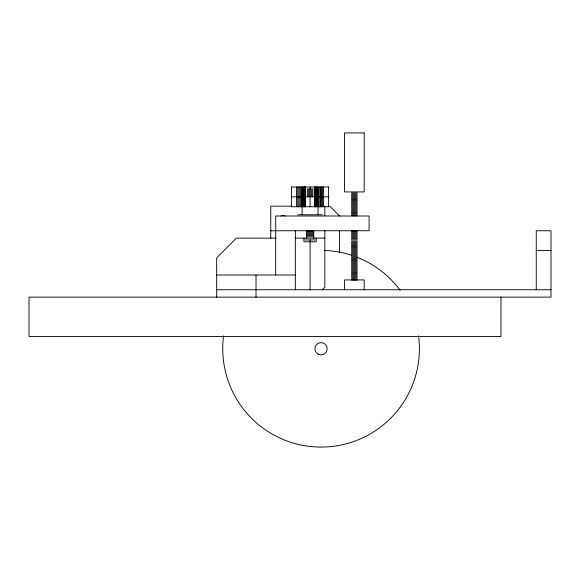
<?xml version="1.0" encoding="UTF-8"?>
<svg xmlns="http://www.w3.org/2000/svg" width="580" height="580" viewBox="0 0 580 580"><rect width="100%" height="100%" fill="white"/><g stroke="black" fill="none" stroke-linecap="round" stroke-linejoin="round"><path stroke-width="0.87" d="M322.386 289.746L324.844 287.288L324.844 230.753M291.363 187.006L328.751 187.006M307.146 188.964L313.048 188.964M307.146 190.044L313.048 190.044M307.146 191.124L313.048 191.124M307.146 192.205L313.048 192.205M351.393 193.002L357.294 193.002M307.146 193.292L313.048 193.292M351.393 194.082L357.294 194.082M307.146 194.373L313.048 194.373M351.393 195.17L357.294 195.17M307.146 195.453L313.048 195.453M351.393 196.25L357.294 196.25M307.146 196.533L313.048 196.533M291.363 196.838L328.751 196.838M351.393 197.331L357.294 197.331M351.393 198.411L357.294 198.411M351.393 199.491L357.294 199.491M351.393 200.571L357.294 200.571M351.393 201.659L357.294 201.659M351.393 202.739L357.294 202.739M351.393 203.819L357.294 203.819M351.393 204.899L357.294 204.899M351.393 205.98L357.294 205.98M291.493 206.168L270.766 206.168L270.766 238.126M291.363 206.748L328.751 206.748M351.393 207.067L357.294 207.067M351.393 208.148L357.294 208.148M351.393 209.228L357.294 209.228M351.393 210.308L357.294 210.308M351.393 211.388L357.294 211.388M351.393 212.476L357.294 212.476M351.393 213.556L357.294 213.556M351.393 214.636L357.294 214.636M297.801 214.774L322.386 214.774M351.393 215.716L357.294 215.716M270.766 230.753L369.09 230.753L369.09 215.999L275.681 215.999L275.681 275M351.393 230.862L357.294 230.862M307.146 231.144L313.048 231.144M351.393 231.942L357.294 231.942M307.146 232.225L313.048 232.225M351.393 233.022L357.294 233.022M307.146 233.305L313.048 233.305M351.393 234.102L357.294 234.102M307.146 234.393L313.048 234.393M351.393 235.19L357.294 235.19M307.146 235.473L313.048 235.473M351.393 236.27L357.294 236.27M307.146 236.799L313.048 236.799M351.393 237.35L357.294 237.35M276.029 238.126L236.35 238.126L216.681 257.796L216.681 297.127M295.343 238.126L324.844 238.126M351.393 238.431L357.294 238.431M351.393 239.757L357.294 239.757M305.087 239.953L315.099 239.953M351.393 241.084L357.294 241.084M351.393 242.164L357.294 242.164M351.393 243.252L357.294 243.252M351.393 244.332L357.294 244.332M351.393 245.412L357.294 245.412M351.393 246.493L357.294 246.493M351.393 247.573L357.294 247.573M351.393 248.661L357.294 248.661M351.393 249.741L357.294 249.741M536.253 250.415L551 250.415M351.393 250.821L357.294 250.821M351.393 251.901L357.294 251.901M351.393 252.981L357.294 252.981M351.393 254.069L357.294 254.069M351.393 255.149L357.294 255.149M351.393 256.23L357.294 256.23M351.393 257.31L357.294 257.31M351.393 258.39L357.294 258.39M351.393 259.47L357.294 259.47M351.393 260.558L357.294 260.558M351.393 261.638L357.294 261.638M351.393 262.718L357.294 262.718M351.393 263.798L357.294 263.798M351.393 264.879L357.294 264.879M351.393 265.966L357.294 265.966M351.393 267.046L357.294 267.046M351.393 268.127L357.294 268.127M351.393 269.207L357.294 269.207M351.393 270.287L357.294 270.287M351.393 271.375L357.294 271.375M351.393 272.455L357.294 272.455M351.393 273.535L357.294 273.535M351.393 274.615L357.294 274.615M216.681 275L295.343 275M351.393 275.696L357.294 275.696M351.393 276.783L357.294 276.783M351.393 277.863L357.294 277.863M351.393 278.944L357.294 278.944M351.393 280.024L357.294 280.024M216.681 289.746L551 289.746M329.759 206.168L339.59 215.999M536.253 289.746L536.253 230.753L551 230.753L551 297.127L29 297.127L29 336.458L500.975 336.458L500.975 297.127M364.175 289.746L364.175 279.915L344.513 279.915L344.513 289.746M339.59 230.39L339.59 252.873M328.599 187.006L328.599 206.748M324.844 206.168L324.844 215.825M323.589 187.006L323.589 206.748M322.574 187.006L322.574 206.748M321.552 187.006L321.552 206.748M320.537 187.006L320.537 206.748M319.863 187.006L319.863 206.748M318.623 187.006L318.623 206.748M318.05 206.748L318.05 214.774M317.702 187.006L317.702 206.748M317.434 187.006L317.434 206.748M316.781 187.006L316.781 206.748M316.238 238.126L316.238 241.817L303.949 241.817L303.949 238.126M316.013 187.006L316.013 206.748M315.404 187.006L315.404 206.748M314.976 187.006L314.976 206.748M314.737 187.006L314.737 206.748M313.78 230.753L313.78 238.126M310.097 187.006L310.097 189.711M310.097 196.838L310.097 206.748M310.097 239.953L310.097 289.746M306.407 230.753L306.407 238.126M305.493 187.006L305.493 206.748M305.283 187.006L305.283 206.748M304.95 187.006L304.95 206.748M304.486 187.006L304.486 206.748M304.058 187.006L304.058 206.748M303.202 187.006L303.202 206.748M302.354 187.006L302.354 206.748M302.049 187.006L302.137 214.774M301.31 187.006L301.31 206.748M300.179 187.006L300.179 206.748M298.99 187.006L298.99 206.748M297.779 187.006L297.779 206.748M296.576 187.006L296.576 206.748M295.343 230.753L295.343 289.746M291.588 187.006L291.588 206.748M256.012 275L256.012 297.127M281.184 216.021A3.074 3.074 0 0 1 284.925 216.021M418.557 335.914A98.332 98.332 0 0 1 321.066 447.078A98.332 98.332 0 0 1 223.583 335.914M324.495 250.48A98.332 98.332 0 0 1 351.451 255.229M357.106 257.259A98.332 98.332 0 0 1 400.106 290.254M282.656 215.412L282.257 215.492L283.852 215.492L282.656 215.412M364.175 132.922L344.513 132.922L344.513 191.922L364.175 191.922L364.175 132.922M317.992 354.068A6.148 6.148 0 0 0 327.214 348.747A6.148 6.148 0 0 0 317.992 343.425A6.148 6.148 0 0 0 317.992 354.068"/></g></svg>
